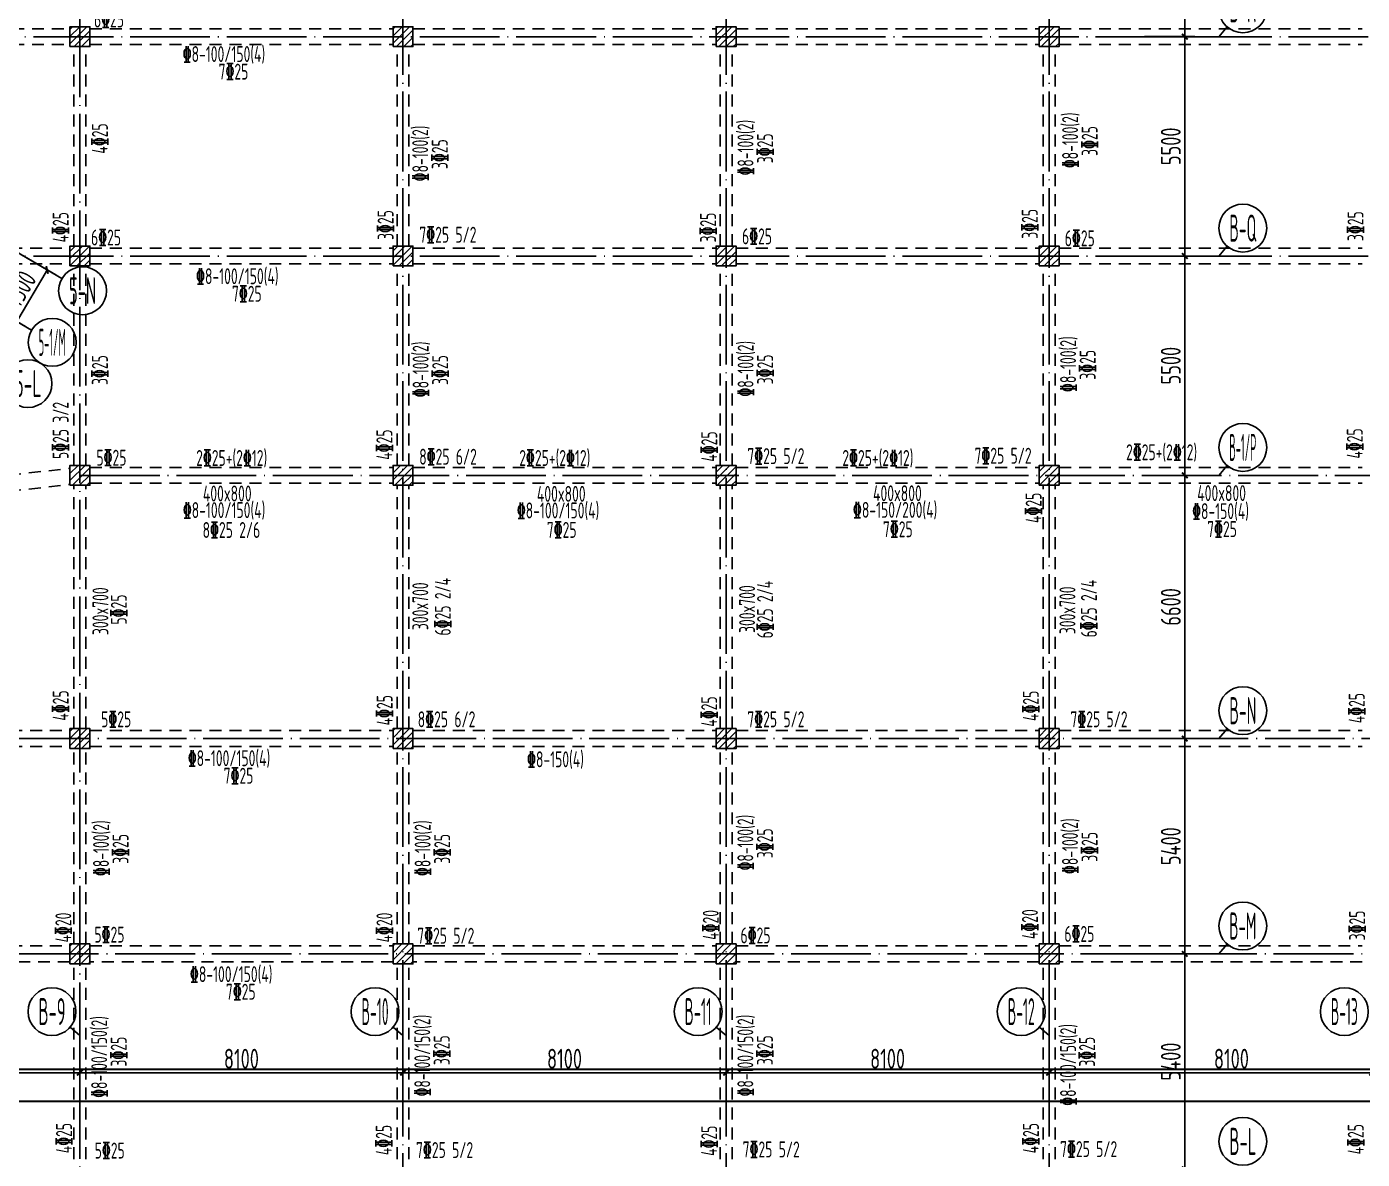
# Model space of a CAD drawing. Header units: millimetres. Extents: x 64473 to 386235, y 427387 to 703525.
# Drawn here: x 239513 to 272996, y 583845 to 612245 of the extents above; entities that cross this region are included whole.
import ezdxf
from ezdxf.enums import TextEntityAlignment as Align

# ---------------------------------------------------------------- set-up
doc = ezdxf.new("R2010")
doc.units = ezdxf.units.MM
doc.header["$LTSCALE"] = 100
doc.header["$PDMODE"] = 35
doc.header["$PDSIZE"] = 200
doc.linetypes.add('3', pattern=[5, 3, -2])
doc.linetypes.add('DOTE', pattern=[2.42, 2, -0.2, 0.02, -0.2])
for name, color, linetype in [('B-TEXT', 7, 'Continuous'), ('COLU', 7, 'Continuous'), ('h后浇带', 51, 'Continuous'), ('h斜线-柱', 7, 'Continuous'), ('L-AXIS', 3, 'Continuous'), ('L-dote', 253, 'DOTE'), ('垂直钢筋', 27, 'Continuous'), ('梁虚线', 4, '3'), ('水平钢筋', 30, 'Continuous')]:
    doc.layers.add(name, color=color, linetype=linetype)
doc.styles.add('_TCH_AXIS', font='tssdeng.shx', dxfattribs={"width": 0.7, "bigfont": 'tssdchn.shx'})
doc.styles.add('COMPLEX', font='tssdeng.shx', dxfattribs={"width": 0.7, "bigfont": 'tssdchn.shx'})
doc.styles.get("Standard").update_dxf_attribs({"font": 'tssdeng.shx', "width": 0.7, "bigfont": 'tssdchn.shx'})
doc.styles.add('TSSD_Dimension', font='Tssdeng.shx', dxfattribs={"width": 0.7, "bigfont": 'tssdchn.shx'})
doc.dimstyles.new('TSSD_100_100$0', dxfattribs={"dimtxt": 300, "dimasz": 100, "dimexe": 250, "dimexo": 250, "dimgap": 100, "dimtad": 1, "dimdec": 0, "dimzin": 0, "dimdsep": 46, "dimtxsty": 'TSSD_Dimension', "dimblk": '_tsdbk', "dimblk1": '_tsdbk', "dimblk2": '_tsdbk', "dimsah": 1, "dimcen": 0, "dimclrt": 7, "dimadec": 0, "dimazin": 0, "dimtfac": 1, "dimtdec": 0, "dimtix": 1, "dimtmove": 2, "dimatfit": 3, "dimldrblk": '_tsdbk', "dimfxl": 1, "dimtolj": 1, "dimtzin": 0, "dimarcsym": 0})
pattern_1 = [(45, (-467527.32, -323147.44), (-89.802561, 89.802561), [])]

# ---------------------------------------------------------------- blocks, each defined once
blk = doc.blocks.new('_tsdbk')
blk.add_line((-1, 0), (0, 0))
at = {"const_width": 0.5}
blk.add_lwpolyline([(-0.7, -0.7), (0.7, 0.7)], dxfattribs=at)
blk = doc.blocks.new('*D58')
at = {"layer": 'Defpoints', "color": 0}
for p in [(273246, 586016), (265146, 585265), (273246, 585265)]:
    blk.add_point(p, dxfattribs=at)
at = {"layer": 'L-AXIS', "color": 0, "lineweight": -2}
for p, q in [((265146, 585515), (265146, 586266)), ((265246, 586016), (273146, 586016)), ((273246, 585515), (273246, 586266))]:
    blk.add_line(p, q, dxfattribs=at)
at = {"layer": 'L-AXIS', "color": 0, "lineweight": -2, "xscale": 100, "yscale": 100, "zscale": 100, "rotation": 180}
blk.add_blockref('_tsdbk', (265146, 586016), dxfattribs=at)
at = {"layer": 'L-AXIS', "color": 0, "lineweight": -2, "xscale": 100, "yscale": 100, "zscale": 100}
blk.add_blockref('_tsdbk', (273246, 586016), dxfattribs=at)
at = {"layer": 'L-AXIS', "color": 7, "insert": (269716, 586366), "char_height": 500, "attachment_point": 5, "style": 'TSSD_Dimension'}
blk.add_mtext('\\A1;8100', dxfattribs=at)
blk = doc.blocks.new('*D206')
at = {"layer": 'Defpoints', "color": 0}
for p in [(239001, 606748), (240025, 606146), (238241, 605454)]:
    blk.add_point(p, dxfattribs=at)
at = {"layer": 'L-AXIS', "color": 0, "lineweight": -2}
for p, q in [((239217, 606621), (240240, 606019)), ((239315, 604939), (239974, 606060)), ((238456, 605328), (239480, 604726))]:
    blk.add_line(p, q, dxfattribs=at)
at = {"layer": 'L-AXIS', "color": 0, "lineweight": -2, "xscale": 100, "yscale": 100, "zscale": 100}
for p, rotation in [((240025, 606146), 59.54537173674488), ((239264, 604853), 239.5453717367449)]:
    blk.add_blockref('_tsdbk', p, dxfattribs=dict(at, rotation=rotation))
at = {"layer": 'L-AXIS', "color": 7, "insert": (239343, 605677), "char_height": 500, "attachment_point": 5, "rotation": 59.5454, "style": 'TSSD_Dimension'}
blk.add_mtext('\\A1;1500', dxfattribs=at)
blk = doc.blocks.new('_AXISO')
blk.add_circle((0, 0), 0.5)
at = {"layer": 'B-TEXT', "style": 'COMPLEX', "width": 1.450893}
blk.add_attdef('A', text='', height=0.56, dxfattribs=at).set_placement((0.249375, -0.28), (0.749375, -0.28), align=Align.FIT)
blk = doc.blocks.new('*D278')
at = {"layer": 'Defpoints', "color": 0}
for p in [(248946, 586016), (240846, 585265), (248946, 585265)]:
    blk.add_point(p, dxfattribs=at)
at = {"layer": 'L-AXIS', "color": 0, "lineweight": -2}
for p, q in [((240846, 585515), (240846, 586266)), ((240946, 586016), (248846, 586016)), ((248946, 585515), (248946, 586266))]:
    blk.add_line(p, q, dxfattribs=at)
at = {"layer": 'L-AXIS', "color": 0, "lineweight": -2, "xscale": 100, "yscale": 100, "zscale": 100, "rotation": 180}
blk.add_blockref('_tsdbk', (240846, 586016), dxfattribs=at)
at = {"layer": 'L-AXIS', "color": 0, "lineweight": -2, "xscale": 100, "yscale": 100, "zscale": 100}
blk.add_blockref('_tsdbk', (248946, 586016), dxfattribs=at)
at = {"layer": 'L-AXIS', "color": 7, "insert": (244896, 586366), "char_height": 500, "attachment_point": 5, "style": 'TSSD_Dimension'}
blk.add_mtext('\\A1;8100', dxfattribs=at)
blk = doc.blocks.new('*D290')
at = {"layer": 'Defpoints', "color": 0}
for p in [(240846, 586016), (234846, 585265), (240846, 585265)]:
    blk.add_point(p, dxfattribs=at)
at = {"layer": 'L-AXIS', "color": 0, "lineweight": -2}
for p, q in [((234846, 585515), (234846, 586266)), ((234946, 586016), (240746, 586016)), ((240846, 585515), (240846, 586266))]:
    blk.add_line(p, q, dxfattribs=at)
at = {"layer": 'L-AXIS', "color": 0, "lineweight": -2, "xscale": 100, "yscale": 100, "zscale": 100, "rotation": 180}
blk.add_blockref('_tsdbk', (234846, 586016), dxfattribs=at)
at = {"layer": 'L-AXIS', "color": 0, "lineweight": -2, "xscale": 100, "yscale": 100, "zscale": 100}
blk.add_blockref('_tsdbk', (240846, 586016), dxfattribs=at)
at = {"layer": 'L-AXIS', "color": 7, "insert": (237846, 586366), "char_height": 500, "attachment_point": 5, "style": 'TSSD_Dimension'}
blk.add_mtext('\\A1;6000', dxfattribs=at)
blk = doc.blocks.new('*D307')
at = {"layer": 'Defpoints', "color": 0}
for p in [(267284, 611995), (268546, 611995), (267284, 606495)]:
    blk.add_point(p, dxfattribs=at)
at = {"layer": 'L-AXIS', "color": 0, "lineweight": -2}
for p, q in [((267534, 611995), (268796, 611995)), ((268546, 606595), (268546, 611895)), ((267534, 606495), (268796, 606495))]:
    blk.add_line(p, q, dxfattribs=at)
at = {"layer": 'L-AXIS', "color": 0, "lineweight": -2, "xscale": 100, "yscale": 100, "zscale": 100}
for p, rotation in [((268546, 611995), 90), ((268546, 606495), 270)]:
    blk.add_blockref('_tsdbk', p, dxfattribs=dict(at, rotation=rotation))
at = {"layer": 'L-AXIS', "color": 7, "insert": (268196, 609245), "char_height": 500, "attachment_point": 5, "rotation": 90, "style": 'TSSD_Dimension'}
blk.add_mtext('\\A1;5500', dxfattribs=at)
blk = doc.blocks.new('*D308')
at = {"layer": 'Defpoints', "color": 0}
for p in [(265146, 586016), (257046, 585265), (265146, 585265)]:
    blk.add_point(p, dxfattribs=at)
at = {"layer": 'L-AXIS', "color": 0, "lineweight": -2}
for p, q in [((257046, 585515), (257046, 586266)), ((257146, 586016), (265046, 586016)), ((265146, 585515), (265146, 586266))]:
    blk.add_line(p, q, dxfattribs=at)
at = {"layer": 'L-AXIS', "color": 0, "lineweight": -2, "xscale": 100, "yscale": 100, "zscale": 100, "rotation": 180}
blk.add_blockref('_tsdbk', (257046, 586016), dxfattribs=at)
at = {"layer": 'L-AXIS', "color": 0, "lineweight": -2, "xscale": 100, "yscale": 100, "zscale": 100}
blk.add_blockref('_tsdbk', (265146, 586016), dxfattribs=at)
at = {"layer": 'L-AXIS', "color": 7, "insert": (261096, 586366), "char_height": 500, "attachment_point": 5, "style": 'TSSD_Dimension'}
blk.add_mtext('\\A1;8100', dxfattribs=at)
blk = doc.blocks.new('*D309')
at = {"layer": 'Defpoints', "color": 0}
for p in [(257046, 586016), (248946, 585265), (257046, 585265)]:
    blk.add_point(p, dxfattribs=at)
at = {"layer": 'L-AXIS', "color": 0, "lineweight": -2}
for p, q in [((248946, 585515), (248946, 586266)), ((249046, 586016), (256946, 586016)), ((257046, 585515), (257046, 586266))]:
    blk.add_line(p, q, dxfattribs=at)
at = {"layer": 'L-AXIS', "color": 0, "lineweight": -2, "xscale": 100, "yscale": 100, "zscale": 100, "rotation": 180}
blk.add_blockref('_tsdbk', (248946, 586016), dxfattribs=at)
at = {"layer": 'L-AXIS', "color": 0, "lineweight": -2, "xscale": 100, "yscale": 100, "zscale": 100}
blk.add_blockref('_tsdbk', (257046, 586016), dxfattribs=at)
at = {"layer": 'L-AXIS', "color": 7, "insert": (252996, 586366), "char_height": 500, "attachment_point": 5, "style": 'TSSD_Dimension'}
blk.add_mtext('\\A1;8100', dxfattribs=at)
blk = doc.blocks.new('*D310')
at = {"layer": 'Defpoints', "color": 0}
for p in [(267284, 594395), (268546, 594395), (267284, 588995)]:
    blk.add_point(p, dxfattribs=at)
at = {"layer": 'L-AXIS', "color": 0, "lineweight": -2}
for p, q in [((267534, 594395), (268796, 594395)), ((268546, 589095), (268546, 594295)), ((267534, 588995), (268796, 588995))]:
    blk.add_line(p, q, dxfattribs=at)
at = {"layer": 'L-AXIS', "color": 0, "lineweight": -2, "xscale": 100, "yscale": 100, "zscale": 100}
for p, rotation in [((268546, 594395), 90), ((268546, 588995), 270)]:
    blk.add_blockref('_tsdbk', p, dxfattribs=dict(at, rotation=rotation))
at = {"layer": 'L-AXIS', "color": 7, "insert": (268196, 591695), "char_height": 500, "attachment_point": 5, "rotation": 90, "style": 'TSSD_Dimension'}
blk.add_mtext('\\A1;5400', dxfattribs=at)
blk = doc.blocks.new('*D311')
at = {"layer": 'Defpoints', "color": 0}
for p in [(267284, 588995), (268546, 588995), (267284, 583595)]:
    blk.add_point(p, dxfattribs=at)
at = {"layer": 'L-AXIS', "color": 0, "lineweight": -2}
for p, q in [((267534, 588995), (268796, 588995)), ((268546, 583695), (268546, 588895)), ((267534, 583595), (268796, 583595))]:
    blk.add_line(p, q, dxfattribs=at)
at = {"layer": 'L-AXIS', "color": 0, "lineweight": -2, "xscale": 100, "yscale": 100, "zscale": 100}
for p, rotation in [((268546, 588995), 90), ((268546, 583595), 270)]:
    blk.add_blockref('_tsdbk', p, dxfattribs=dict(at, rotation=rotation))
at = {"layer": 'L-AXIS', "color": 7, "insert": (268196, 586295), "char_height": 500, "attachment_point": 5, "rotation": 90, "style": 'TSSD_Dimension'}
blk.add_mtext('\\A1;5400', dxfattribs=at)
blk = doc.blocks.new('*D312')
at = {"layer": 'Defpoints', "color": 0}
for p in [(267284, 606495), (268546, 606495), (267284, 600995)]:
    blk.add_point(p, dxfattribs=at)
at = {"layer": 'L-AXIS', "color": 0, "lineweight": -2}
for p, q in [((267534, 606495), (268796, 606495)), ((268546, 601095), (268546, 606395)), ((267534, 600995), (268796, 600995))]:
    blk.add_line(p, q, dxfattribs=at)
at = {"layer": 'L-AXIS', "color": 0, "lineweight": -2, "xscale": 100, "yscale": 100, "zscale": 100}
for p, rotation in [((268546, 606495), 90), ((268546, 600995), 270)]:
    blk.add_blockref('_tsdbk', p, dxfattribs=dict(at, rotation=rotation))
at = {"layer": 'L-AXIS', "color": 7, "insert": (268196, 603745), "char_height": 500, "attachment_point": 5, "rotation": 90, "style": 'TSSD_Dimension'}
blk.add_mtext('\\A1;5500', dxfattribs=at)
blk = doc.blocks.new('*D313')
at = {"layer": 'Defpoints', "color": 0}
for p in [(267284, 600995), (268546, 600995), (267284, 594395)]:
    blk.add_point(p, dxfattribs=at)
at = {"layer": 'L-AXIS', "color": 0, "lineweight": -2}
for p, q in [((267534, 600995), (268796, 600995)), ((268546, 594495), (268546, 600895)), ((267534, 594395), (268796, 594395))]:
    blk.add_line(p, q, dxfattribs=at)
at = {"layer": 'L-AXIS', "color": 0, "lineweight": -2, "xscale": 100, "yscale": 100, "zscale": 100}
for p, rotation in [((268546, 600995), 90), ((268546, 594395), 270)]:
    blk.add_blockref('_tsdbk', p, dxfattribs=dict(at, rotation=rotation))
at = {"layer": 'L-AXIS', "color": 7, "insert": (268196, 597695), "char_height": 500, "attachment_point": 5, "rotation": 90, "style": 'TSSD_Dimension'}
blk.add_mtext('\\A1;6600', dxfattribs=at)
blk = doc.blocks.new('*D317')
at = {"layer": 'Defpoints', "color": 0}
for p in [(267284, 617995), (268546, 617995), (267284, 611995)]:
    blk.add_point(p, dxfattribs=at)
at = {"layer": 'L-AXIS', "color": 0, "lineweight": -2}
for p, q in [((267534, 617995), (268796, 617995)), ((268546, 612095), (268546, 617895)), ((267534, 611995), (268796, 611995))]:
    blk.add_line(p, q, dxfattribs=at)
at = {"layer": 'L-AXIS', "color": 0, "lineweight": -2, "xscale": 100, "yscale": 100, "zscale": 100}
for p, rotation in [((268546, 617995), 90), ((268546, 611995), 270)]:
    blk.add_blockref('_tsdbk', p, dxfattribs=dict(at, rotation=rotation))
at = {"layer": 'L-AXIS', "color": 7, "insert": (268196, 614995), "char_height": 500, "attachment_point": 5, "rotation": 90, "style": 'TSSD_Dimension'}
blk.add_mtext('\\A1;6000', dxfattribs=at)
blk = doc.blocks.new('后浇带现场')
at = {"color": 6, "lineweight": 30}
for points in [[(760007, 730049), (760007, 673430), (717757, 673430), (717757, 730049)], [(759207, 730049), (759207, 674230), (718557, 674230), (718557, 730049)]]:
    blk.add_lwpolyline(points, dxfattribs=at)
at = {"layer": 'h后浇带', "color": 1}
for p, q in [((662168, 674230), (787754, 674230)), ((662200, 673430), (787536, 673430))]:
    blk.add_line(p, q, dxfattribs=at)

msp = doc.modelspace()

# ---------------------------------------------------------------- hatches: boundary and pattern name
at = {"layer": 'h斜线-柱'}
h = msp.add_hatch(dxfattribs=at)
h.set_pattern_fill('ANSI31', color=256, scale=40, style=0)
h.set_pattern_definition(pattern_1)
h.paths.add_polyline_path([(240596.5, 611744.7), (241096.5, 611744.7), (241096.5, 612244.7), (240596.5, 612244.7)])
h = msp.add_hatch(dxfattribs=at)
h.set_pattern_fill('ANSI31', color=256, scale=40, style=0)
h.set_pattern_definition(pattern_1)
h.paths.add_polyline_path([(248696.5, 611744.7), (249196.5, 611744.7), (249196.5, 612244.7), (248696.5, 612244.7)])
h = msp.add_hatch(dxfattribs=at)
h.set_pattern_fill('ANSI31', color=256, scale=40, style=0)
h.set_pattern_definition(pattern_1)
h.paths.add_polyline_path([(256796.5, 611744.7), (257296.5, 611744.7), (257296.5, 612244.7), (256796.5, 612244.7)])
h = msp.add_hatch(dxfattribs=at)
h.set_pattern_fill('ANSI31', color=256, scale=40, style=0)
h.set_pattern_definition(pattern_1)
h.paths.add_polyline_path([(264896.5, 611744.7), (265396.5, 611744.7), (265396.5, 612244.7), (264896.5, 612244.7)])
h = msp.add_hatch(dxfattribs=at)
h.set_pattern_fill('ANSI31', color=256, scale=40, style=0)
h.set_pattern_definition(pattern_1)
h.paths.add_polyline_path([(240596.5, 606244.7), (241096.5, 606244.7), (241096.5, 606744.7), (240596.5, 606744.7)])
h = msp.add_hatch(dxfattribs=at)
h.set_pattern_fill('ANSI31', color=256, scale=40, style=0)
h.set_pattern_definition(pattern_1)
h.paths.add_polyline_path([(248696.5, 606244.7), (249196.5, 606244.7), (249196.5, 606744.7), (248696.5, 606744.7)])
h = msp.add_hatch(dxfattribs=at)
h.set_pattern_fill('ANSI31', color=256, scale=40, style=0)
h.set_pattern_definition(pattern_1)
h.paths.add_polyline_path([(256796.5, 606244.7), (257296.5, 606244.7), (257296.5, 606744.7), (256796.5, 606744.7)])
h = msp.add_hatch(dxfattribs=at)
h.set_pattern_fill('ANSI31', color=256, scale=40, style=0)
h.set_pattern_definition(pattern_1)
h.paths.add_polyline_path([(264896.5, 606244.7), (265396.5, 606244.7), (265396.5, 606744.7), (264896.5, 606744.7)])
h = msp.add_hatch(dxfattribs=at)
h.set_pattern_fill('ANSI31', color=256, scale=40, style=0)
h.set_pattern_definition(pattern_1)
h.paths.add_polyline_path([(240596.5, 600744.7), (241096.5, 600744.7), (241096.5, 601244.7), (240596.5, 601244.7)])
h = msp.add_hatch(dxfattribs=at)
h.set_pattern_fill('ANSI31', color=256, scale=40, style=0)
h.set_pattern_definition(pattern_1)
h.paths.add_polyline_path([(248696.5, 600744.7), (249196.5, 600744.7), (249196.5, 601244.7), (248696.5, 601244.7)])
h = msp.add_hatch(dxfattribs=at)
h.set_pattern_fill('ANSI31', color=256, scale=40, style=0)
h.set_pattern_definition(pattern_1)
h.paths.add_polyline_path([(256796.5, 600744.7), (257296.5, 600744.7), (257296.5, 601244.7), (256796.5, 601244.7)])
h = msp.add_hatch(dxfattribs=at)
h.set_pattern_fill('ANSI31', color=256, scale=40, style=0)
h.set_pattern_definition(pattern_1)
h.paths.add_polyline_path([(264896.5, 600744.7), (265396.5, 600744.7), (265396.5, 601244.7), (264896.5, 601244.7)])
h = msp.add_hatch(dxfattribs=at)
h.set_pattern_fill('ANSI31', color=256, scale=40, style=0)
h.set_pattern_definition(pattern_1)
h.paths.add_polyline_path([(240596.5, 594144.7), (241096.5, 594144.7), (241096.5, 594644.7), (240596.5, 594644.7)])
h = msp.add_hatch(dxfattribs=at)
h.set_pattern_fill('ANSI31', color=256, scale=40, style=0)
h.set_pattern_definition(pattern_1)
h.paths.add_polyline_path([(248696.5, 594144.7), (249196.5, 594144.7), (249196.5, 594644.7), (248696.5, 594644.7)])
h = msp.add_hatch(dxfattribs=at)
h.set_pattern_fill('ANSI31', color=256, scale=40, style=0)
h.set_pattern_definition(pattern_1)
h.paths.add_polyline_path([(256796.5, 594144.7), (257296.5, 594144.7), (257296.5, 594644.7), (256796.5, 594644.7)])
h = msp.add_hatch(dxfattribs=at)
h.set_pattern_fill('ANSI31', color=256, scale=40, style=0)
h.set_pattern_definition(pattern_1)
h.paths.add_polyline_path([(264896.5, 594144.7), (265396.5, 594144.7), (265396.5, 594644.7), (264896.5, 594644.7)])
h = msp.add_hatch(dxfattribs=at)
h.set_pattern_fill('ANSI31', color=256, scale=40, style=0)
h.set_pattern_definition(pattern_1)
h.paths.add_polyline_path([(240596.5, 588744.7), (241096.5, 588744.7), (241096.5, 589244.7), (240596.5, 589244.7)])
h = msp.add_hatch(dxfattribs=at)
h.set_pattern_fill('ANSI31', color=256, scale=40, style=0)
h.set_pattern_definition(pattern_1)
h.paths.add_polyline_path([(248696.5, 588744.7), (249196.5, 588744.7), (249196.5, 589244.7), (248696.5, 589244.7)])
h = msp.add_hatch(dxfattribs=at)
h.set_pattern_fill('ANSI31', color=256, scale=40, style=0)
h.set_pattern_definition(pattern_1)
h.paths.add_polyline_path([(256796.5, 588744.7), (257296.5, 588744.7), (257296.5, 589244.7), (256796.5, 589244.7)])
h = msp.add_hatch(dxfattribs=at)
h.set_pattern_fill('ANSI31', color=256, scale=40, style=0)
h.set_pattern_definition(pattern_1)
h.paths.add_polyline_path([(264896.5, 588744.7), (265396.5, 588744.7), (265396.5, 589244.7), (264896.5, 589244.7)])

# ---------------------------------------------------------------- linework, layer by layer
at = {"layer": 'COLU'}
for points in [[(240596.5, 611744.7), (241096.5, 611744.7), (241096.5, 612244.7), (240596.5, 612244.7)], [(248696.5, 611744.7), (249196.5, 611744.7), (249196.5, 612244.7), (248696.5, 612244.7)], [(256796.5, 611744.7), (257296.5, 611744.7), (257296.5, 612244.7), (256796.5, 612244.7)], [(264896.5, 611744.7), (265396.5, 611744.7), (265396.5, 612244.7), (264896.5, 612244.7)], [(240596.5, 606244.7), (241096.5, 606244.7), (241096.5, 606744.7), (240596.5, 606744.7)], [(248696.5, 606244.7), (249196.5, 606244.7), (249196.5, 606744.7), (248696.5, 606744.7)], [(256796.5, 606244.7), (257296.5, 606244.7), (257296.5, 606744.7), (256796.5, 606744.7)], [(264896.5, 606244.7), (265396.5, 606244.7), (265396.5, 606744.7), (264896.5, 606744.7)], [(240596.5, 600744.7), (241096.5, 600744.7), (241096.5, 601244.7), (240596.5, 601244.7)], [(248696.5, 600744.7), (249196.5, 600744.7), (249196.5, 601244.7), (248696.5, 601244.7)], [(256796.5, 600744.7), (257296.5, 600744.7), (257296.5, 601244.7), (256796.5, 601244.7)], [(264896.5, 600744.7), (265396.5, 600744.7), (265396.5, 601244.7), (264896.5, 601244.7)], [(240596.5, 594144.7), (241096.5, 594144.7), (241096.5, 594644.7), (240596.5, 594644.7)], [(248696.5, 594144.7), (249196.5, 594144.7), (249196.5, 594644.7), (248696.5, 594644.7)], [(256796.5, 594144.7), (257296.5, 594144.7), (257296.5, 594644.7), (256796.5, 594644.7)], [(264896.5, 594144.7), (265396.5, 594144.7), (265396.5, 594644.7), (264896.5, 594644.7)], [(240596.5, 588744.7), (241096.5, 588744.7), (241096.5, 589244.7), (240596.5, 589244.7)], [(248696.5, 588744.7), (249196.5, 588744.7), (249196.5, 589244.7), (248696.5, 589244.7)], [(256796.5, 588744.7), (257296.5, 588744.7), (257296.5, 589244.7), (256796.5, 589244.7)], [(264896.5, 588744.7), (265396.5, 588744.7), (265396.5, 589244.7), (264896.5, 589244.7)]]:
    msp.add_lwpolyline(points, close=True, dxfattribs=at)
at = {"layer": 'L-AXIS'}
for p, q in [((269402, 611994.7), (269611.5, 612239.2)), ((267534.4, 611994.7), (269402, 611994.7)), ((240396.6, 605927.2, 0), (239001.3, 606747.6, 0)), ((240396.6, 605927.2, 0), (239001.3, 606747.6, 0)), ((269402, 606494.7), (269611.5, 606739.2)), ((267534.4, 606494.7), (269402, 606494.7)), ((239636.2, 604633.9, 0), (238240.9, 605454.3, 0)), ((239636.2, 604633.9, 0), (238240.9, 605454.3, 0)), ((269402, 600994.7), (269611.5, 601239.2)), ((267534.4, 600994.7), (269402, 600994.7)), ((267534.4, 594394.7), (269402, 594394.7)), ((269402, 594394.7), (269611.5, 594639.2)), ((267534.4, 588994.7), (269402, 588994.7)), ((269402, 588994.7), (269611.5, 589239.2)), ((240846.5, 586948.1), (240602, 587157.6)), ((248946.5, 586948.1), (248702, 587157.6)), ((257046.5, 586948.1), (256802, 587157.6)), ((265146.5, 586948.1), (264902, 587157.6)), ((240846.5, 586948.1), (240846.5, 585264.6)), ((248946.5, 586948.1), (248946.5, 585264.6)), ((257046.5, 586948.1), (257046.5, 585264.6)), ((265146.5, 586948.1), (265146.5, 585264.6))]:
    msp.add_line(p, q, dxfattribs=at)
at = {"layer": 'L-dote', "ltscale": 10}
for p, q in [((240846.5, 677819.9), (240846.5, 532994.7)), ((248946.5, 649336), (248946.5, 532994.7)), ((257046.5, 649336), (257046.5, 527494.7)), ((265146.5, 649336), (265146.5, 522996)), ((234846.5, 611994.7), (292846.5, 611994.7)), ((234846.5, 606494.7), (301196.5, 606494.7)), ((240846.5, 600994.7), (301196.5, 600994.7)), ((193117.8, 594394.7), (306846.5, 594394.7)), ((193334.6, 588994.7), (307651.9, 588994.7))]:
    msp.add_line(p, q, dxfattribs=at)
at = {"layer": '梁虚线'}
for p, q in [((235146.5, 612194.7), (240596.5, 612194.7)), ((241096.5, 612194.7), (248696.5, 612194.7)), ((249196.5, 612194.7), (256796.5, 612194.7)), ((257296.5, 612194.7), (264896.5, 612194.7)), ((265396.5, 612194.7), (272996.5, 612194.7)), ((235146.5, 611794.7), (240596.5, 611794.7)), ((240696.5, 606744.7), (240696.5, 611744.7)), ((240996.5, 606744.7), (240996.5, 611744.7)), ((241096.5, 611794.7), (248696.5, 611794.7)), ((248796.5, 606744.7), (248796.5, 611744.7)), ((249096.5, 606744.7), (249096.5, 611744.7)), ((249196.5, 611794.7), (256796.5, 611794.7)), ((256896.5, 606744.7), (256896.5, 611744.7)), ((257196.5, 606744.7), (257196.5, 611744.7)), ((257296.5, 611794.7), (264896.5, 611794.7)), ((264996.5, 606744.7), (264996.5, 611744.7)), ((265296.5, 606744.7), (265296.5, 611744.7)), ((265396.5, 611794.7), (272996.5, 611794.7)), ((235096.5, 606694.7), (240596.5, 606694.7)), ((241096.5, 606694.7), (248696.5, 606694.7)), ((249196.5, 606694.7), (256796.5, 606694.7)), ((257296.5, 606694.7), (264896.5, 606694.7)), ((265396.5, 606694.7), (272996.5, 606694.7)), ((235096.5, 606294.7), (240596.5, 606294.7)), ((240696.5, 601244.7), (240696.5, 606244.7)), ((240996.5, 601244.7), (240996.5, 606244.7)), ((241096.5, 606294.7), (248696.5, 606294.7)), ((248796.5, 601244.7), (248796.5, 606244.7)), ((249096.5, 601244.7), (249096.5, 606244.7)), ((249196.5, 606294.7), (256796.5, 606294.7)), ((256896.5, 601244.7), (256896.5, 606244.7)), ((257196.5, 601244.7), (257196.5, 606244.7)), ((257296.5, 606294.7), (264896.5, 606294.7)), ((264996.5, 601244.7), (264996.5, 606244.7)), ((265296.5, 601244.7), (265296.5, 606244.7)), ((265396.5, 606294.7), (272996.5, 606294.7)), ((235096.4, 600547.3), (240596.4, 601171.3)), ((241096.5, 601194.7), (248696.5, 601194.7)), ((249196.5, 601194.7), (256796.5, 601194.7)), ((257296.5, 601194.7), (264896.5, 601194.7)), ((265396.5, 601194.7), (272996.5, 601194.7)), ((235096.5, 600144.7), (240596.5, 600768.7)), ((240696.5, 594644.7), (240696.5, 600744.7)), ((240996.5, 594644.7), (240996.5, 600744.7)), ((241096.5, 600794.7), (248696.5, 600794.7)), ((248796.5, 594644.7), (248796.5, 600744.7)), ((249096.5, 594644.7), (249096.5, 600744.7)), ((249196.5, 600794.7), (256796.5, 600794.7)), ((256896.5, 594644.7), (256896.5, 600744.7)), ((257196.5, 594644.7), (257196.5, 600744.7)), ((257296.5, 600794.7), (264896.5, 600794.7)), ((264996.5, 594644.7), (264996.5, 600744.7)), ((265296.5, 594644.7), (265296.5, 600744.7)), ((265396.5, 600794.7), (272996.5, 600794.7)), ((235096.5, 594594.7), (240596.5, 594594.7)), ((241096.5, 594594.7), (248696.5, 594594.7)), ((249196.5, 594594.7), (256796.5, 594594.7)), ((257296.5, 594594.7), (264896.5, 594594.7)), ((265396.5, 594594.7), (272996.5, 594594.7)), ((235096.5, 594194.7), (240596.5, 594194.7)), ((240696.5, 589244.7), (240696.5, 594144.7)), ((240996.5, 589244.7), (240996.5, 594144.7)), ((241096.5, 594194.7), (248696.5, 594194.7)), ((248796.5, 589244.7), (248796.5, 594144.7)), ((249096.5, 589244.7), (249096.5, 594144.7)), ((249196.5, 594194.7), (256796.5, 594194.7)), ((256896.5, 589244.7), (256896.5, 594144.7)), ((257196.5, 589244.7), (257196.5, 594144.7)), ((257296.5, 594194.7), (264896.5, 594194.7)), ((264996.5, 589244.7), (264996.5, 594144.7)), ((265296.5, 589244.7), (265296.5, 594144.7)), ((265396.5, 594194.7), (272996.5, 594194.7)), ((235096.5, 589194.7), (240596.5, 589194.7)), ((241096.5, 589194.7), (248696.5, 589194.7)), ((249196.5, 589194.7), (256796.5, 589194.7)), ((257296.5, 589194.7), (264896.5, 589194.7)), ((265396.5, 589194.7), (272996.5, 589194.7)), ((240596.5, 588794.7), (235096.5, 588794.7)), ((240696.5, 583844.7), (240696.5, 588744.7)), ((240996.5, 583844.7), (240996.5, 588744.7)), ((248696.5, 588794.7), (241096.5, 588794.7)), ((248796.5, 583844.7), (248796.5, 588744.7)), ((249096.5, 583844.7), (249096.5, 588744.7)), ((256796.5, 588794.7), (249196.5, 588794.7)), ((256896.5, 583844.7), (256896.5, 588744.7)), ((257196.5, 583844.7), (257196.5, 588744.7)), ((264896.5, 588794.7), (257296.5, 588794.7)), ((264996.5, 583844.7), (264996.5, 588744.7)), ((265296.5, 583844.7), (265296.5, 588744.7)), ((272996.5, 588794.7), (265396.5, 588794.7))]:
    msp.add_line(p, q, dxfattribs=at)

# ---------------------------------------------------------------- block references
at = {"color": 3, "lineweight": 30}
msp.add_blockref('后浇带现场', (-480910.3, -88135.4), dxfattribs=at)
at = {"layer": 'L-AXIS'}
ref = msp.add_blockref('_AXISO', (270002, 612694.7), dxfattribs=dict(at, xscale=1199.999999999997, yscale=1200, zscale=1200, rotation=359.9996457873818))
ref.add_attrib('A', 'B-R', dxfattribs={"color": 7, "height": 678.82, "rotation": 359.99965, "style": '_TCH_AXIS', "width": 0.318182}).set_placement((269662.6, 612355.3), (270341.4, 612355.3), align=Align.FIT)
ref = msp.add_blockref('_AXISO', (270002, 607194.7), dxfattribs=dict(at, xscale=1199.999999999997, yscale=1200, zscale=1200, rotation=359.9996457873818))
ref.add_attrib('A', 'B-Q', dxfattribs={"color": 7, "height": 678.82, "rotation": 359.99965, "style": '_TCH_AXIS', "width": 0.328125}).set_placement((269662.6, 606855.3), (270341.4, 606855.3), align=Align.FIT)
ref = msp.add_blockref('_AXISO', (240913.8, 605623.1, 0), dxfattribs=dict(at, xscale=1199.999999999997, yscale=1200, zscale=1200, rotation=359.999645787379))
ref.add_attrib('A', '5-N', dxfattribs={"color": 7, "height": 678.82, "rotation": 359.99965, "style": '_TCH_AXIS', "width": 0.323077}).set_placement((240574.4, 605283.7, 0), (241253.2, 605283.7, 0), align=Align.FIT)
ref = msp.add_blockref('_AXISO', (240153.4, 604329.8, 0), dxfattribs=dict(at, xscale=1199.999999999997, yscale=1200, zscale=1200, rotation=359.999645787379))
ref.add_attrib('A', '5-1/M', dxfattribs={"color": 7, "height": 678.82, "rotation": 359.99965, "style": '_TCH_AXIS', "width": 0.201923}).set_placement((239814, 603990.4, 0), (240492.8, 603990.4, 0), align=Align.FIT)
ref = msp.add_blockref('_AXISO', (239545.3, 603295.6, 0), dxfattribs=dict(at, xscale=1199.999999999997, yscale=1200, zscale=1200, rotation=359.999645787379))
ref.add_attrib('A', '5-L', dxfattribs={"color": 7, "height": 678.82, "rotation": 359.99965, "style": '_TCH_AXIS', "width": 0.344262}).set_placement((239205.9, 602956.2, 0), (239884.7, 602956.2, 0), align=Align.FIT)
ref = msp.add_blockref('_AXISO', (270002, 601694.7), dxfattribs=dict(at, xscale=1199.999999999997, yscale=1200, zscale=1200, rotation=359.9996457873818))
ref.add_attrib('A', 'B-1/P', dxfattribs={"color": 7, "height": 678.82, "rotation": 359.99965, "style": '_TCH_AXIS', "width": 0.205882}).set_placement((269662.6, 601355.3), (270341.4, 601355.3), align=Align.FIT)
ref = msp.add_blockref('_AXISO', (270002, 595094.7), dxfattribs=dict(at, xscale=1199.999999999997, yscale=1200, zscale=1200, rotation=359.9996457873818))
ref.add_attrib('A', 'B-N', dxfattribs={"color": 7, "height": 678.82, "rotation": 359.99965, "style": '_TCH_AXIS', "width": 0.313433}).set_placement((269662.6, 594755.3), (270341.4, 594755.3), align=Align.FIT)
ref = msp.add_blockref('_AXISO', (270002, 589694.7), dxfattribs=dict(at, xscale=1199.999999999997, yscale=1200, zscale=1200, rotation=359.9996457873818))
ref.add_attrib('A', 'B-M', dxfattribs={"color": 7, "height": 678.82, "rotation": 359.99965, "style": '_TCH_AXIS', "width": 0.304348}).set_placement((269662.6, 589355.3), (270341.4, 589355.3), align=Align.FIT)
ref = msp.add_blockref('_AXISO', (240146.5, 587548.1), dxfattribs=dict(at, xscale=1199.999999999997, yscale=1200, zscale=1200, rotation=359.9996457873818))
ref.add_attrib('A', 'B-9', dxfattribs={"color": 7, "height": 678.82, "rotation": 359.99965, "style": '_TCH_AXIS', "width": 0.33871}).set_placement((239807.1, 587208.7), (240485.9, 587208.7), align=Align.FIT)
ref = msp.add_blockref('_AXISO', (248246.5, 587548.1), dxfattribs=dict(at, xscale=1199.999999999997, yscale=1200, zscale=1200, rotation=359.9996457873818))
ref.add_attrib('A', 'B-10', dxfattribs={"color": 7, "height": 678.82, "rotation": 359.99965, "style": '_TCH_AXIS', "width": 0.272727}).set_placement((247907.1, 587208.7), (248585.9, 587208.7), align=Align.FIT)
ref = msp.add_blockref('_AXISO', (256346.5, 587548.1), dxfattribs=dict(at, xscale=1199.999999999997, yscale=1200, zscale=1200, rotation=359.9996457873818))
ref.add_attrib('A', 'B-11', dxfattribs={"color": 7, "height": 678.82, "rotation": 359.99965, "style": '_TCH_AXIS', "width": 0.291667}).set_placement((256007.1, 587208.7), (256685.9, 587208.7), align=Align.FIT)
ref = msp.add_blockref('_AXISO', (264446.5, 587548.1), dxfattribs=dict(at, xscale=1199.999999999997, yscale=1200, zscale=1200, rotation=359.9996457873818))
ref.add_attrib('A', 'B-12', dxfattribs={"color": 7, "height": 678.82, "rotation": 359.99965, "style": '_TCH_AXIS', "width": 0.272727}).set_placement((264107.1, 587208.7), (264785.9, 587208.7), align=Align.FIT)
ref = msp.add_blockref('_AXISO', (272546.5, 587548.1), dxfattribs=dict(at, xscale=1199.999999999997, yscale=1200, zscale=1200, rotation=359.9996457873818))
ref.add_attrib('A', 'B-13', dxfattribs={"color": 7, "height": 678.82, "rotation": 359.99965, "style": '_TCH_AXIS', "width": 0.272727}).set_placement((272207.1, 587208.7), (272885.9, 587208.7), align=Align.FIT)
ref = msp.add_blockref('_AXISO', (270002, 584294.7), dxfattribs=dict(at, xscale=1199.999999999997, yscale=1200, zscale=1200, rotation=359.9996457873818))
ref.add_attrib('A', 'B-L', dxfattribs={"color": 7, "height": 678.82, "rotation": 359.99965, "style": '_TCH_AXIS', "width": 0.333333}).set_placement((269662.6, 583955.3), (270341.4, 583955.3), align=Align.FIT)

# ---------------------------------------------------------------- texts
at = {"layer": '垂直钢筋', "color": 0, "width": 0.65}
for s, p in [('%%1328-100(2)', (265871.3, 608695.9)), ('4%%13325', (241547, 609061.9)), ('%%1328-100(2)', (249577.6, 608367.3)), ('%%1328-100(2)', (257733.7, 608512.2)), ('3%%13325', (250067.5, 608675.8)), ('3%%13325', (258223.6, 608820.7)), ('3%%13325', (266361.3, 609004.4)), ('4%%13325', (240563.8, 606836.2)), ('3%%13325', (248711, 606897.7)), ('3%%13325', (256794.8, 606834.4)), ('3%%13325', (264860.7, 606927.5)), ('3%%13325', (273025.8, 606869.8)), ('%%1328-100(2)', (265820.7, 603084.4)), ('%%1328-100(2)', (249588.7, 602952.8)), ('%%1328-100(2)', (257735.7, 602968.7)), ('3%%13325', (266310.7, 603392.9)), ('3%%13325', (241547, 603261.3)), ('3%%13325', (250078.6, 603261.3)), ('3%%13325', (258225.7, 603277.1)), ('5%%13325 3/2', (240563.8, 601403.3)), ('4%%13325', (248679.6, 601385.4)), ('4%%13325', (256824.6, 601337.3)), ('4%%13325', (273008.8, 601415.1)), ('4%%13325', (264955.8, 599799.8)), ('6%%13325 2/4', (250145.4, 596978.7)), ('6%%13325 2/4', (266343.2, 596931.2)), ('300x700', (241561.7, 596990)), ('300x700', (249580.4, 597113.7)), ('300x700', (257772.4, 597043.1)), ('6%%13325 2/4', (258223.4, 596906)), ('300x700', (265804.3, 597012.3)), ('5%%13325', (242022.3, 597253.2)), ('4%%13325', (240563.8, 594843.4)), ('4%%13325', (248686.3, 594725.2)), ('4%%13325', (256822.8, 594692.9)), ('4%%13325', (264886.8, 594835.4)), ('4%%13325', (273056.6, 594779.2)), ('%%1328-100(2)', (241576.4, 590946.1)), ('%%1328-100(2)', (249639.1, 590946.1)), ('%%1328-100(2)', (257729.6, 591086.4)), ('%%1328-100(2)', (265868.6, 590996.5)), ('3%%13325', (258219.5, 591394.8)), ('3%%13325', (266358.5, 591305)), ('3%%13325', (242066.3, 591254.5)), ('3%%13325', (250129.1, 591254.5)), ('4%%13320', (240631.5, 589282.1)), ('4%%13320', (248681.3, 589282.1)), ('4%%13320', (256863.1, 589348.3)), ('4%%13320', (264863.8, 589366.9)), ('3%%13325', (273067.2, 589333.9)), ('%%1328-100/150(2)', (241529.6, 585384.5)), ('%%1328-100/150(2)', (249629.6, 585419.8)), ('%%1328-100/150(2)', (257729.6, 585419.8)), ('%%1328-100/150(2)', (265820.4, 585186.2)), ('3%%13325', (242019.5, 586170.4)), ('3%%13325', (250119.5, 586205.8)), ('3%%13325', (258219.5, 586205.8)), ('3%%13325', (266295.3, 586167.5)), ('4%%13325', (240648.1, 583996.5)), ('4%%13325', (248663.7, 583948.6)), ('4%%13325', (256822.8, 583929.7)), ('4%%13325', (264887.9, 583994.9)), ('4%%13325', (273032, 583968.6))]:
    msp.add_text(s, height=400, rotation=90, dxfattribs=at).set_placement(p)
at = {"layer": '水平钢筋', "color": 0, "width": 0.65}
for s, p in [('6%%13325', (241199.7, 612226.1)), ('%%1328-100/150(4)', (243423.8, 611358.3)), ('7%%13325', (244323.4, 610918.3)), ('6%%13325', (241125.8, 606759.3)), ('7%%13325 5/2', (249356.5, 606828.7)), ('6%%13325', (257446.2, 606787.7)), ('6%%13325', (265538, 606738.9)), ('%%1328-100/150(4)', (243759.2, 605788)), ('7%%13325', (244658.7, 605348)), ('2%%13325+(2%%13212)', (267074, 601375)), ('5%%13325', (241260.6, 601237.8)), ('2%%13325+(2%%13212)', (243760.9, 601230.7)), ('8%%13325 6/2', (249353.4, 601261.7)), ('2%%13325+(2%%13212)', (251860.9, 601230.7)), ('7%%13325 5/2', (257579.4, 601277.4)), ('2%%13325+(2%%13212)', (259960.9, 601230.7)), ('7%%13325 5/2', (263274.4, 601286.9)), ('400x800', (243929.8, 600339.1)), ('400x800', (252303.3, 600330.6)), ('400x800', (260730.8, 600345.9)), ('400x800', (268858.8, 600349.3)), ('%%1328-100/150(4)', (243427.2, 599923)), ('%%1328-100/150(4)', (251800.7, 599914.5)), ('%%1328-150/200(4)', (260228.2, 599929.7)), ('%%1328-150(4)', (268729.9, 599897)), ('8%%13325 2/6', (243922.1, 599424.4)), ('7%%13325', (252551.9, 599427.5)), ('7%%13325', (260979.4, 599442.8)), ('7%%13325', (269107.5, 599446.3)), ('5%%13325', (241379.4, 594677.4)), ('8%%13325 6/2', (249316.2, 594677.4)), ('7%%13325 5/2', (257579.4, 594677.4)), ('7%%13325 5/2', (265679.4, 594677.4)), ('%%1328-100/150(4)', (243550.8, 593701.9)), ('%%1328-150(4)', (252057.2, 593674.7)), ('7%%13325', (244450.4, 593261.9)), ('5%%13325', (241210.9, 589277.4)), ('7%%13325 5/2', (249303.1, 589250.3)), ('6%%13325', (257408.6, 589258.5)), ('6%%13325', (265527.6, 589296.4)), ('%%1328-100/150(4)', (243606.2, 588286.7)), ('7%%13325', (244505.8, 587846.7)), ('7%%13325 5/2', (257461.8, 583892.1)), ('7%%13325 5/2', (265420.4, 583901)), ('5%%13325', (241217.7, 583862.8)), ('7%%13325 5/2', (249273.6, 583877.4))]:
    msp.add_text(s, height=400, dxfattribs=at).set_placement(p)

# ---------------------------------------------------------------- dimensions: what is measured, and where the dimension line sits
at = {"layer": 'L-AXIS'}
for base, p1, p2, angle, picture, middle in [((268546, 617994.7), (267284.4, 611994.7), (267284.4, 617994.7), 90, '*D317', (268196, 614994.7)), ((268546, 611994.7), (267284.4, 606494.7), (267284.4, 611994.7), 90, '*D307', (268196, 609244.7)), ((240024.8, 606145.8, 0), (238240.9, 605454.3, 0), (239001.3, 606747.6, 0), 59.54537, '*D206', (239342.9, 605676.6, 0)), ((268546, 606494.7), (267284.4, 600994.7), (267284.4, 606494.7), 90, '*D312', (268196, 603744.7)), ((268546, 600994.7), (267284.4, 594394.7), (267284.4, 600994.7), 90, '*D313', (268196, 597694.7)), ((268546, 594394.7), (267284.4, 588994.7), (267284.4, 594394.7), 90, '*D310', (268196, 591694.7)), ((268546, 588994.7), (267284.4, 583594.7), (267284.4, 588994.7), 90, '*D311', (268196, 586294.7))]:
    dim = msp.add_linear_dim(base=base, p1=p1, p2=p2, angle=angle, dimstyle='TSSD_100_100$0', override={"dimtxt": 500}, dxfattribs=at)
    dim.commit()
    dim.dimension.update_dxf_attribs({"geometry": picture, "text_midpoint": middle})
for base, p1, p2, picture, middle in [((240846.5, 586016.3), (234846.5, 585264.6), (240846.5, 585264.6), '*D290', (237846.5, 586366.3)), ((248946.5, 586016.3), (240846.5, 585264.6), (248946.5, 585264.6), '*D278', (244896.5, 586366.3)), ((257046.5, 586016.3), (248946.5, 585264.6), (257046.5, 585264.6), '*D309', (252996.5, 586366.3)), ((265146.5, 586016.3), (257046.5, 585264.6), (265146.5, 585264.6), '*D308', (261096.5, 586366.3))]:
    dim = msp.add_linear_dim(base=base, p1=p1, p2=p2, dimstyle='TSSD_100_100$0', override={"dimtxt": 500}, dxfattribs=at)
    dim.commit()
    dim.dimension.update_dxf_attribs({"geometry": picture, "text_midpoint": middle})
dim = msp.add_linear_dim(base=(273246.5, 586016.3), p1=(265146.5, 585264.6), p2=(273246.5, 585264.6), dimstyle='TSSD_100_100$0', override={"dimtxt": 500}, dxfattribs=at)
dim.commit()
dim.dimension.update_dxf_attribs({"geometry": '*D58', "text_midpoint": (269716.5, 586366.3), "dimtype": 160})

doc.saveas('drawing.dxf')
